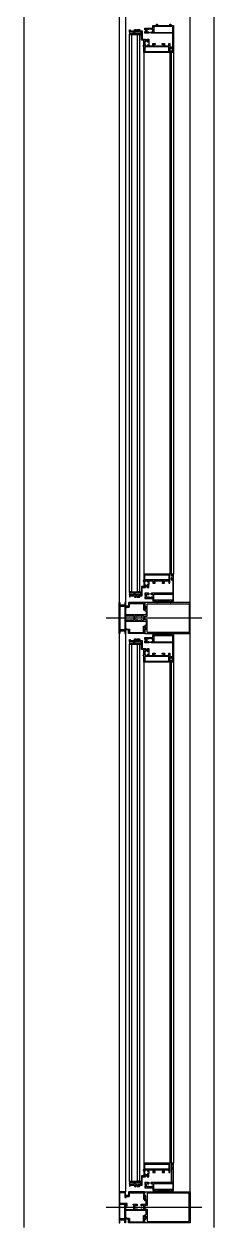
# Model space of a CAD drawing. Header units: millimetres. Extents: x 8456 to 190005487, y 619 to 455456909.
# Drawn here: x 195662.6 to 195724.2, y 154836 to 155224.1 of the extents above; entities that cross this region are included whole.
import ezdxf

# ---------------------------------------------------------------- set-up
doc = ezdxf.new("R2010")
doc.units = ezdxf.units.MM
doc.header["$LTSCALE"] = 400
doc.header["$MEASUREMENT"] = 0
doc.layers.get('0').update_dxf_attribs({"linetype": 'CONTINUOUS'})
doc.layers.add('AA-HAT-타일', color=8, linetype='CONTINUOUS')
doc.layers.add('AA-WID', color=4, linetype='CONTINUOUS')

# ---------------------------------------------------------------- blocks, each defined once
blk = doc.blocks.new('A$C2DB436D3')
at = {"color": 8, "ltscale": 100}
blk.add_line((5833.54, 17257.55, 2515.73), (5833.54, 15849.55, 2515.73), dxfattribs=at)
at = {"layer": 'AA-HAT-타일', "color": 8}
blk.add_line((5921.54, 15849.55, 2515.73), (5921.54, 17257.55, 2515.73), dxfattribs=at)
at = {"layer": 'AA-WID', "color": 8}
for p, q in [((5877.54, 16968.8, 2515.73), (5877.54, 15866.05, 2515.73)), ((5880.62, 16968.8, 2515.73), (5880.62, 15866.05, 2515.73)), ((5910.54, 15866.05, 2515.73), (5910.54, 16968.8, 2515.73)), ((5882.38, 16143.22, 2515.73), (5882.38, 16400.68, 2515.73)), ((5883.48, 16400.68, 2515.73), (5882.38, 16400.68, 2515.73)), ((5883.48, 16143.22, 2515.73), (5883.48, 16400.68, 2515.73)), ((5887.22, 16400.68, 2515.73), (5885.9, 16400.68, 2515.73)), ((5886.12, 16143.22, 2515.73), (5886.12, 16400.68, 2515.73)), ((5887.22, 16143.22, 2515.73), (5887.22, 16400.68, 2515.73)), ((5888.98, 16392.4, 2515.73), (5888.98, 16151.5, 2515.73)), ((5901.08, 16392.4, 2515.73), (5901.08, 16151.5, 2515.73)), ((5901.74, 16392.4, 2515.73), (5901.74, 16151.5, 2515.73)), ((5902.84, 16392.4, 2515.73), (5902.84, 16151.5, 2515.73)), ((5883.48, 16143.22, 2515.73), (5882.38, 16143.22, 2515.73)), ((5887.22, 16143.22, 2515.73), (5885.9, 16143.22, 2515.73)), ((5915.86, 16131.15, 2515.73), (5871.58, 16131.15, 2515.73)), ((5882.38, 15870.97, 2515.73), (5882.38, 16119.08, 2515.73)), ((5883.48, 16119.08, 2515.73), (5882.38, 16119.08, 2515.73)), ((5883.48, 15870.97, 2515.73), (5883.48, 16119.08, 2515.73)), ((5887.22, 16119.08, 2515.73), (5885.9, 16119.08, 2515.73)), ((5886.12, 15870.97, 2515.73), (5886.12, 16119.08, 2515.73)), ((5887.22, 15870.97, 2515.73), (5887.22, 16119.08, 2515.73)), ((5888.98, 16110.8, 2515.73), (5888.98, 15876.28, 2515.73)), ((5901.08, 16110.8, 2515.73), (5901.08, 15879.25, 2515.73)), ((5901.74, 16110.8, 2515.73), (5901.74, 15870.34, 2515.73)), ((5902.84, 16110.8, 2515.73), (5902.84, 15879.25, 2515.73)), ((5889.42, 15874.61, 2515.73), (5888.98, 15874.61, 2515.73)), ((5882.38, 15870.97, 2515.73), (5887.22, 15870.97, 2515.73)), ((5882.6, 15870.97, 2515.73), (5887.88, 15870.43, 2515.73)), ((5887.22, 15870.97, 2515.73), (5885.9, 15870.97, 2515.73)), ((5915.86, 15858.9, 2515.73), (5871.58, 15858.9, 2515.73))]:
    blk.add_line(p, q, dxfattribs=at)
at = {"layer": 'AA-WID', "color": 8, "elevation": 2515.73}
for points in [[(5901.74, 16392.4), (5901.74, 16393.17, -1), (5902.07, 16393.17), (5902.07, 16392.84), (5902.4, 16392.84), (5902.4, 16394.6), (5902.07, 16394.6), (5902.07, 16394.27, -1), (5901.74, 16394.27), (5901.74, 16395.04), (5902.4, 16395.04), (5902.4, 16401.09, 0.414213), (5902.18, 16401.31), (5892.52, 16401.31, -0.414213), (5892.41, 16401.42), (5892.41, 16401.86, -1), (5892.63, 16401.86), (5892.63, 16401.75), (5893.16, 16401.75, 0.414214), (5893.27, 16401.86), (5893.27, 16403.18, 0.414214), (5893.16, 16403.29), (5892.63, 16403.29), (5892.63, 16403.18, -1), (5892.41, 16403.18), (5892.41, 16403.29), (5891.27, 16403.29), (5891.27, 16403.18, -1), (5891.05, 16403.18), (5891.05, 16403.29), (5890.52, 16403.29, 0.414214), (5890.41, 16403.18), (5890.41, 16401.86, 0.414214), (5890.52, 16401.75), (5891.05, 16401.75), (5891.05, 16401.86, -1), (5891.27, 16401.86), (5891.27, 16401.42, -0.414214), (5891.16, 16401.31), (5889.42, 16401.31), (5889.42, 16402.08, -0.414214), (5889.53, 16402.19), (5889.53, 16402.19, -0.414214), (5889.64, 16402.08), (5889.64, 16401.75), (5889.97, 16401.75), (5889.97, 16403.29), (5889.64, 16403.29), (5889.64, 16402.96, -1), (5889.42, 16402.96), (5889.42, 16403.73), (5891.77, 16403.73), (5891.84, 16403.67), (5891.9, 16403.73), (5893.05, 16403.73, 0.414214), (5893.16, 16403.84), (5893.16, 16404.94), (5894.92, 16404.94), (5894.92, 16405.38, -0.414214), (5895.14, 16405.6, -0.414214), (5895.36, 16405.38), (5895.36, 16404.94), (5901.08, 16404.94), (5901.08, 16405.38, -0.414214), (5901.3, 16405.6, -0.414214), (5901.52, 16405.38), (5901.52, 16404.94), (5902.84, 16404.94), (5902.84, 16392.4)], [(5901.74, 16151.5), (5901.74, 16150.73, 1), (5902.07, 16150.73), (5902.07, 16151.06), (5902.4, 16151.06), (5902.4, 16149.3), (5902.07, 16149.3), (5902.07, 16149.63, 1), (5901.74, 16149.63), (5901.74, 16148.86), (5902.4, 16148.86), (5902.4, 16142.81, -0.414213), (5902.18, 16142.59), (5892.52, 16142.59, 0.414213), (5892.41, 16142.48), (5892.41, 16142.04, 1), (5892.63, 16142.04), (5892.63, 16142.15), (5893.16, 16142.15, -0.414214), (5893.27, 16142.04), (5893.27, 16140.72, -0.414214), (5893.16, 16140.61), (5892.63, 16140.61), (5892.63, 16140.72, 1), (5892.41, 16140.72), (5892.41, 16140.61), (5891.27, 16140.61), (5891.27, 16140.72, 1), (5891.05, 16140.72), (5891.05, 16140.61), (5890.52, 16140.61, -0.414214), (5890.41, 16140.72), (5890.41, 16142.04, -0.414214), (5890.52, 16142.15), (5891.05, 16142.15), (5891.05, 16142.04, 1), (5891.27, 16142.04), (5891.27, 16142.48, 0.414214), (5891.16, 16142.59), (5889.42, 16142.59), (5889.42, 16141.82, 0.414214), (5889.53, 16141.71), (5889.53, 16141.71, 0.414214), (5889.64, 16141.82), (5889.64, 16142.15), (5889.97, 16142.15), (5889.97, 16140.61), (5889.64, 16140.61), (5889.64, 16140.94, 1), (5889.42, 16140.94), (5889.42, 16140.17), (5891.77, 16140.17), (5891.84, 16140.24), (5891.9, 16140.17), (5893.05, 16140.17, -0.414214), (5893.16, 16140.06), (5893.16, 16138.96), (5894.92, 16138.96), (5894.92, 16138.52, 0.414214), (5895.14, 16138.3, 0.414214), (5895.36, 16138.52), (5895.36, 16138.96), (5901.08, 16138.96), (5901.08, 16138.52, 0.414214), (5901.3, 16138.3, 0.414214), (5901.52, 16138.52), (5901.52, 16138.96), (5902.84, 16138.96), (5902.84, 16151.5)], [(5889.89, 16135.26, 0.414214), (5890, 16135.37), (5890, 16136.4, 0.414214), (5889.89, 16136.51), (5889.78, 16136.51, 0.414214), (5889.67, 16136.4), (5889.67, 16136.21, -0.696601), (5889.35, 16136.21), (5889.35, 16138.3), (5882.16, 16138.3, 0.414214), (5881.94, 16138.08), (5881.94, 16136.65), (5880.73, 16136.65), (5880.73, 16136.21), (5882.16, 16136.21, 0.414214), (5882.38, 16136.43), (5882.38, 16137.86), (5888.85, 16137.86), (5888.85, 16134.89), (5889.35, 16134.89), (5889.35, 16135.55, -0.696601), (5889.67, 16135.55), (5889.67, 16135.37, 0.414214), (5889.78, 16135.26)], [(5889.89, 16127.05, -0.414214), (5890, 16126.94), (5890, 16125.91, -0.414214), (5889.89, 16125.8), (5889.78, 16125.8, -0.414214), (5889.67, 16125.91), (5889.67, 16126.09, 0.696601), (5889.35, 16126.09), (5889.35, 16124), (5882.16, 16124, -0.414214), (5881.94, 16124.22), (5881.94, 16125.65), (5880.73, 16125.65), (5880.73, 16126.09), (5882.16, 16126.09, -0.414214), (5882.38, 16125.87), (5882.38, 16124.44), (5888.85, 16124.44), (5888.85, 16127.41), (5889.35, 16127.41), (5889.35, 16126.75, 0.696601), (5889.67, 16126.75), (5889.67, 16126.94, -0.414214), (5889.78, 16127.05)], [(5901.74, 16110.8), (5901.74, 16111.57, -1), (5902.07, 16111.57), (5902.07, 16111.24), (5902.4, 16111.24), (5902.4, 16113), (5902.07, 16113), (5902.07, 16112.67, -1), (5901.74, 16112.67), (5901.74, 16113.44), (5902.4, 16113.44), (5902.4, 16119.49, 0.414213), (5902.18, 16119.71), (5892.52, 16119.71, -0.414213), (5892.41, 16119.82), (5892.41, 16120.26, -1), (5892.63, 16120.26), (5892.63, 16120.15), (5893.16, 16120.15, 0.414214), (5893.27, 16120.26), (5893.27, 16121.58, 0.414214), (5893.16, 16121.69), (5892.63, 16121.69), (5892.63, 16121.58, -1), (5892.41, 16121.58), (5892.41, 16121.69), (5891.27, 16121.69), (5891.27, 16121.58, -1), (5891.05, 16121.58), (5891.05, 16121.69), (5890.52, 16121.69, 0.414214), (5890.41, 16121.58), (5890.41, 16120.26, 0.414214), (5890.52, 16120.15), (5891.05, 16120.15), (5891.05, 16120.26, -1), (5891.27, 16120.26), (5891.27, 16119.82, -0.414214), (5891.16, 16119.71), (5889.42, 16119.71), (5889.42, 16120.48, -0.414214), (5889.53, 16120.59), (5889.53, 16120.59, -0.414214), (5889.64, 16120.48), (5889.64, 16120.15), (5889.97, 16120.15), (5889.97, 16121.69), (5889.64, 16121.69), (5889.64, 16121.36, -1), (5889.42, 16121.36), (5889.42, 16122.13), (5891.77, 16122.13), (5891.84, 16122.07), (5891.9, 16122.13), (5893.05, 16122.13, 0.414214), (5893.16, 16122.24), (5893.16, 16123.34), (5894.92, 16123.34), (5894.92, 16123.78, -0.414214), (5895.14, 16124, -0.414214), (5895.36, 16123.78), (5895.36, 16123.34), (5901.08, 16123.34), (5901.08, 16123.78, -0.414214), (5901.3, 16124, -0.414214), (5901.52, 16123.78), (5901.52, 16123.34), (5902.84, 16123.34), (5902.84, 16110.8)], [(5901.74, 15879.25), (5901.74, 15878.48, 1), (5902.07, 15878.48), (5902.07, 15878.81), (5902.4, 15878.81), (5902.4, 15877.05), (5902.07, 15877.05), (5902.07, 15877.38, 1), (5901.74, 15877.38), (5901.74, 15876.61), (5902.4, 15876.61), (5902.4, 15870.56, -0.414213), (5902.18, 15870.34), (5892.52, 15870.34, 0.414213), (5892.41, 15870.23), (5892.41, 15869.79, 1), (5892.63, 15869.79), (5892.63, 15869.9), (5893.16, 15869.9, -0.414214), (5893.27, 15869.79), (5893.27, 15868.47, -0.414214), (5893.16, 15868.36), (5892.63, 15868.36), (5892.63, 15868.47, 1), (5892.41, 15868.47), (5892.41, 15868.36), (5891.27, 15868.36), (5891.27, 15868.47, 1), (5891.05, 15868.47), (5891.05, 15868.36), (5890.52, 15868.36, -0.414214), (5890.41, 15868.47), (5890.41, 15869.79, -0.414214), (5890.52, 15869.9), (5891.05, 15869.9), (5891.05, 15869.79, 1), (5891.27, 15869.79), (5891.27, 15870.23, 0.414214), (5891.16, 15870.34), (5889.42, 15870.34), (5889.42, 15869.57, 0.414214), (5889.53, 15869.46), (5889.53, 15869.46, 0.414214), (5889.64, 15869.57), (5889.64, 15869.9), (5889.97, 15869.9), (5889.97, 15868.36), (5889.64, 15868.36), (5889.64, 15868.69, 1), (5889.42, 15868.69), (5889.42, 15867.92), (5891.77, 15867.92), (5891.84, 15867.99), (5891.91, 15867.92), (5893.05, 15867.92, -0.414214), (5893.16, 15867.81), (5893.16, 15866.71), (5894.92, 15866.71), (5894.92, 15866.27, 0.414214), (5895.14, 15866.05, 0.414214), (5895.36, 15866.27), (5895.36, 15866.71), (5901.08, 15866.71), (5901.08, 15866.27, 0.414214), (5901.3, 15866.05, 0.414214), (5901.52, 15866.27), (5901.52, 15866.71), (5902.84, 15866.71), (5902.84, 15879.25)], [(5877.98, 15853.29), (5879.95, 15853.29, 1), (5879.95, 15853.62), (5877.98, 15853.62, -0.414214), (5877.87, 15853.73), (5877.87, 15860.18, -0.414214), (5878.09, 15860.4), (5881.02, 15860.4), (5881.02, 15859.95), (5880.69, 15859.84), (5880.69, 15859.51), (5881.13, 15859.51, 0.414214), (5881.35, 15859.73), (5881.35, 15860.51, 0.414214), (5881.13, 15860.73), (5878.09, 15860.73, -0.414214), (5877.87, 15860.95), (5877.87, 15865.61, -0.414214), (5877.98, 15865.72), (5880.18, 15865.72, -0.414214), (5880.29, 15865.61), (5880.29, 15863.52), (5880.78, 15863.52, 1), (5880.78, 15863.85), (5880.62, 15863.85), (5880.62, 15866.05), (5877.54, 15866.05), (5877.54, 15851.75), (5877.87, 15851.75), (5877.87, 15853.18, -0.414214)], [(5889.42, 15851.75), (5889.42, 15853.72, -1), (5889.66, 15853.72), (5889.66, 15853.51), (5890.01, 15853.51), (5890.01, 15854.83), (5889.66, 15854.83), (5889.66, 15854.62, -1), (5889.42, 15854.62), (5889.42, 15855.38, -0.414214), (5889.53, 15855.49), (5889.97, 15855.49, 0.414214), (5890.08, 15855.6), (5890.08, 15857.36, 0.414214), (5889.97, 15857.47), (5886.96, 15857.47), (5886.89, 15857.54), (5886.82, 15857.47), (5880.84, 15857.47, 0.414214), (5880.62, 15857.25), (5880.62, 15854.28), (5880.78, 15854.28, -1), (5880.78, 15853.95), (5880.62, 15853.95), (5880.62, 15851.75), (5880.18, 15851.75), (5880.18, 15852.83, 0.414214), (5880.07, 15852.94), (5878.25, 15852.94, -1), (5878.25, 15853.27), (5880.07, 15853.27, 0.414214), (5880.18, 15853.38), (5880.18, 15860.11, -0.414214), (5880.4, 15860.33), (5880.95, 15860.33), (5880.95, 15860), (5880.69, 15859.92, 0.322823), (5880.62, 15859.81), (5880.62, 15858.02, 0.414214), (5880.73, 15857.91), (5884.25, 15857.91, 0.414214), (5884.36, 15858.02), (5884.36, 15859.82, 0.284079), (5884.3, 15859.92), (5884.14, 15860), (5884.14, 15860.33), (5885.9, 15860.33, -0.414214), (5886.01, 15860.22), (5886.01, 15859.73, -1), (5885.68, 15859.73), (5885.68, 15859.78, 0.414214), (5885.57, 15859.89), (5884.98, 15859.89, 0.414214), (5884.8, 15859.72), (5884.8, 15858.09, 0.414214), (5884.98, 15857.91), (5885.57, 15857.91, 0.414214), (5885.68, 15858.02), (5885.68, 15858.08, -1), (5886.01, 15858.08), (5886.01, 15858.02, 0.414214), (5886.12, 15857.91), (5887.66, 15857.91, 0.414214), (5887.77, 15858.02), (5887.77, 15858.08, -1), (5888.1, 15858.08), (5888.1, 15858.02, 0.414214), (5888.21, 15857.91), (5888.8, 15857.91, 0.414214), (5888.98, 15858.09), (5888.98, 15859.72, 0.414214), (5888.8, 15859.89), (5888.21, 15859.89, 0.414214), (5888.1, 15859.78), (5888.1, 15859.73, -1), (5887.77, 15859.73), (5887.77, 15860.22, -0.414214), (5887.88, 15860.33), (5889.97, 15860.33, 0.414214), (5890.08, 15860.44), (5890.08, 15862.42, 0.414214), (5889.97, 15862.53), (5889.86, 15862.53, 0.414214), (5889.75, 15862.42), (5889.75, 15862.1, -1), (5889.42, 15862.1), (5889.42, 15863.18, -1), (5889.66, 15863.18), (5889.66, 15862.97), (5890.01, 15862.97), (5890.01, 15864.29), (5889.66, 15864.29), (5889.66, 15864.08, -1), (5889.42, 15864.08), (5889.42, 15866.05), (5910.54, 15866.05), (5910.54, 15851.75)], [(5889.89, 15863.01, 0.414214), (5890, 15863.12), (5890, 15864.15, 0.414214), (5889.89, 15864.26), (5889.78, 15864.26, 0.414214), (5889.67, 15864.15), (5889.67, 15863.96, -0.696601), (5889.35, 15863.96), (5889.35, 15866.05), (5882.16, 15866.05, 0.414214), (5881.94, 15865.83), (5881.94, 15864.4), (5880.73, 15864.4), (5880.73, 15863.96), (5882.16, 15863.96, 0.414214), (5882.38, 15864.18), (5882.38, 15865.61), (5888.85, 15865.61), (5888.85, 15862.64), (5889.35, 15862.64), (5889.35, 15863.3, -0.696601), (5889.67, 15863.3), (5889.67, 15863.12, 0.414214), (5889.78, 15863.01)], [(5889.64, 15858.02), (5890.52, 15858.02, -0.414214), (5890.63, 15857.91), (5890.63, 15852.41, 0.414214), (5890.74, 15852.3), (5909.88, 15852.3, 0.414214), (5909.99, 15852.41), (5909.99, 15865.39, 0.414214), (5909.88, 15865.5), (5890.74, 15865.5, 0.414214), (5890.63, 15865.39), (5890.63, 15859.89, -0.414214), (5890.52, 15859.78), (5889.64, 15859.78, 0.414214), (5889.53, 15859.67), (5889.53, 15858.13, 0.414214)], [(5889.89, 15854.8, -0.414214), (5890, 15854.69), (5890, 15853.66, -0.414214), (5889.89, 15853.55), (5889.78, 15853.55, -0.414214), (5889.67, 15853.66), (5889.67, 15853.84, 0.696601), (5889.35, 15853.84), (5889.35, 15851.75), (5882.16, 15851.75, -0.414214), (5881.94, 15851.97), (5881.94, 15853.4), (5880.73, 15853.4), (5880.73, 15853.84), (5882.16, 15853.84, -0.414214), (5882.38, 15853.62), (5882.38, 15852.19), (5888.85, 15852.19), (5888.85, 15855.16), (5889.35, 15855.16), (5889.35, 15854.5, 0.696601), (5889.67, 15854.5), (5889.67, 15854.69, -0.414214), (5889.78, 15854.8)]]:
    blk.add_lwpolyline(points, format="xyb", close=True, dxfattribs=at)
for points in [[(5888.98, 16395.37), (5888.87, 16395.37, -1), (5888.87, 16395.7), (5888.98, 16395.7), (5888.98, 16396.52), (5889.04, 16396.58), (5888.98, 16396.65), (5888.98, 16398.18), (5887.88, 16398.18), (5887.88, 16401.22), (5887.44, 16401.22), (5887.44, 16401.51), (5887.88, 16401.51), (5887.88, 16401.99), (5884.64, 16401.99), (5884.64, 16401.51), (5885.08, 16401.51), (5885.08, 16401.22), (5884.36, 16401.22), (5884.36, 16401.99), (5882.38, 16401.99), (5882.38, 16402.85, -0.414214), (5882.44, 16402.92), (5882.64, 16402.92, -0.414214), (5882.71, 16402.85), (5882.71, 16402.43), (5884.75, 16402.43), (5884.75, 16403.14), (5885.41, 16403.14, -0.414214), (5885.52, 16403.03), (5885.52, 16402.87, -0.414214), (5885.41, 16402.76), (5885.19, 16402.76), (5885.19, 16402.43), (5885.52, 16402.43), (5886.01, 16402.43), (5886.01, 16403.14), (5887, 16403.14, -0.414214), (5887.11, 16403.03), (5887.11, 16402.87, -0.414214), (5887, 16402.76), (5886.45, 16402.76), (5886.45, 16402.43), (5888.32, 16402.43), (5888.32, 16398.62), (5889.75, 16398.62, -0.414214), (5889.86, 16398.51, -0.414214), (5889.75, 16398.4), (5889.56, 16398.4, 0.414214), (5889.42, 16398.26, 0.414214), (5889.56, 16398.12), (5890.91, 16398.12, 0.414214), (5891.05, 16398.26, 0.414214), (5890.91, 16398.4), (5890.72, 16398.4, -0.414214), (5890.61, 16398.51, -0.414214), (5890.72, 16398.62), (5891.4, 16398.62), (5891.4, 16397.26, -0.414214), (5891.29, 16397.15), (5890.85, 16397.15, -1), (5890.85, 16397.37, 0.414214), (5890.96, 16397.48), (5890.96, 16397.55, 0.414214), (5890.83, 16397.68), (5889.55, 16397.68, 0.414214), (5889.42, 16397.55), (5889.42, 16397.48, 0.414214), (5889.53, 16397.37, -1), (5889.53, 16397.15, 0.414214), (5889.42, 16397.04), (5889.42, 16396.12, 0.414214), (5889.53, 16396.01, -1), (5889.53, 16395.79, 0.414214), (5889.42, 16395.68), (5889.42, 16395.61, 0.414214), (5889.55, 16395.48), (5890.83, 16395.48, 0.414214), (5890.96, 16395.61), (5890.96, 16395.68, 0.414214), (5890.85, 16395.79, -1), (5890.85, 16396.01), (5891.29, 16396.01, -0.414214), (5891.4, 16395.9), (5891.4, 16395.48), (5893.27, 16395.48), (5893.27, 16396.58), (5894.26, 16396.58), (5894.26, 16396.14), (5893.71, 16396.14), (5893.71, 16395.48), (5898.11, 16395.48), (5898.11, 16396.14), (5897.56, 16396.14), (5897.56, 16396.58), (5898.55, 16396.58), (5898.55, 16395.48), (5900.64, 16395.48), (5900.64, 16396.58), (5901.08, 16396.58), (5901.08, 16392.4), (5888.98, 16392.4), (5888.98, 16395.37)], [(5888.98, 16148.53), (5888.87, 16148.53, 1), (5888.87, 16148.2), (5888.98, 16148.2), (5888.98, 16147.39), (5889.04, 16147.32), (5888.98, 16147.26), (5888.98, 16145.73), (5887.88, 16145.73), (5887.88, 16142.68), (5887.44, 16142.68), (5887.44, 16142.39), (5887.88, 16142.39), (5887.88, 16141.91), (5884.64, 16141.91), (5884.64, 16142.39), (5885.08, 16142.39), (5885.08, 16142.68), (5884.36, 16142.68), (5884.36, 16141.91), (5882.38, 16141.91), (5882.38, 16141.05, 0.414214), (5882.44, 16140.99), (5882.64, 16140.99, 0.414214), (5882.71, 16141.05), (5882.71, 16141.47), (5884.75, 16141.47), (5884.75, 16140.77), (5885.41, 16140.77, 0.414214), (5885.52, 16140.88), (5885.52, 16141.03, 0.414214), (5885.41, 16141.14), (5885.19, 16141.14), (5885.19, 16141.47), (5885.52, 16141.47), (5886.01, 16141.47), (5886.01, 16140.77), (5887, 16140.77, 0.414214), (5887.11, 16140.88), (5887.11, 16141.03, 0.414214), (5887, 16141.14), (5886.45, 16141.14), (5886.45, 16141.47), (5888.32, 16141.47), (5888.32, 16145.29), (5889.75, 16145.29, 0.414214), (5889.86, 16145.4, 0.414214), (5889.75, 16145.51), (5889.56, 16145.51, -0.414214), (5889.42, 16145.65, -0.414214), (5889.56, 16145.78), (5890.91, 16145.78, -0.414214), (5891.05, 16145.65, -0.414214), (5890.91, 16145.51), (5890.72, 16145.51, 0.414214), (5890.61, 16145.4, 0.414214), (5890.72, 16145.29), (5891.4, 16145.29), (5891.4, 16146.64, 0.414214), (5891.29, 16146.75), (5890.85, 16146.75, 1), (5890.85, 16146.53, -0.414214), (5890.96, 16146.42), (5890.96, 16146.35, -0.414214), (5890.83, 16146.22), (5889.55, 16146.22, -0.414214), (5889.42, 16146.35), (5889.42, 16146.42, -0.414214), (5889.53, 16146.53, 1), (5889.53, 16146.75, -0.414214), (5889.42, 16146.86), (5889.42, 16147.78, -0.414214), (5889.53, 16147.89, 1), (5889.53, 16148.11, -0.414214), (5889.42, 16148.22), (5889.42, 16148.29, -0.414214), (5889.55, 16148.42), (5890.83, 16148.42, -0.414214), (5890.96, 16148.29), (5890.96, 16148.22, -0.414214), (5890.85, 16148.11, 1), (5890.85, 16147.89), (5891.29, 16147.89, 0.414214), (5891.4, 16148), (5891.4, 16148.42), (5893.27, 16148.42), (5893.27, 16147.32), (5894.26, 16147.32), (5894.26, 16147.76), (5893.71, 16147.76), (5893.71, 16148.42), (5898.11, 16148.42), (5898.11, 16147.76), (5897.56, 16147.76), (5897.56, 16147.32), (5898.55, 16147.32), (5898.55, 16148.42), (5900.64, 16148.42), (5900.64, 16147.32), (5901.08, 16147.32), (5901.08, 16151.5), (5888.98, 16151.5), (5888.98, 16148.53)], [(5877.54, 16131.15), (5877.54, 16138.3), (5877.87, 16138.3), (5877.87, 16136.87, 0.414214), (5877.98, 16136.76), (5879.95, 16136.76, -1), (5879.95, 16136.43), (5877.98, 16136.43, 0.414214), (5877.87, 16136.32), (5877.87, 16125.87), (5879.95, 16125.87, -1), (5879.95, 16125.54), (5877.98, 16125.54, 0.414214), (5877.87, 16125.43), (5877.87, 16124), (5877.54, 16124), (5877.54, 16131.15)], [(5910.54, 16124), (5910.54, 16138.3), (5889.42, 16138.3), (5889.42, 16136.33, 1), (5889.66, 16136.33), (5889.66, 16136.54), (5890.01, 16136.54), (5890.01, 16135.22), (5889.66, 16135.22), (5889.66, 16135.43, 1), (5889.42, 16135.43), (5889.42, 16134.67, 0.414214), (5889.53, 16134.56), (5889.97, 16134.56, -0.414214), (5890.08, 16134.45), (5890.08, 16132.69, -0.414214), (5889.97, 16132.58), (5886.96, 16132.58), (5886.89, 16132.52), (5886.82, 16132.58), (5880.84, 16132.58, -0.414214), (5880.62, 16132.8), (5880.62, 16135.77), (5880.78, 16135.77, 1), (5880.78, 16136.1), (5880.62, 16136.1), (5880.62, 16138.3), (5880.18, 16138.3), (5880.18, 16137.22, -0.414214), (5880.07, 16137.11), (5878.25, 16137.11, 1), (5878.25, 16136.78), (5880.07, 16136.78, -0.414214), (5880.18, 16136.67), (5880.18, 16131.15), (5880.18, 16125.63, -0.414214), (5880.07, 16125.52), (5878.25, 16125.52, 1), (5878.25, 16125.19), (5880.07, 16125.19, -0.414214), (5880.18, 16125.08), (5880.18, 16124), (5880.62, 16124), (5880.62, 16126.2), (5880.78, 16126.2, 1), (5880.78, 16126.53), (5880.62, 16126.53), (5880.62, 16129.5, -0.414214), (5880.84, 16129.72), (5886.82, 16129.72), (5886.89, 16129.79), (5886.96, 16129.72), (5889.97, 16129.72, -0.414214), (5890.08, 16129.61), (5890.08, 16127.85, -0.414214), (5889.97, 16127.74), (5889.53, 16127.74, 0.414214), (5889.42, 16127.63), (5889.42, 16126.87, 1), (5889.66, 16126.87), (5889.66, 16127.08), (5890.01, 16127.08), (5890.01, 16125.76), (5889.66, 16125.76), (5889.66, 16125.97, 1), (5889.42, 16125.97), (5889.42, 16124), (5910.54, 16124)], [(5889.53, 16131.15), (5889.53, 16131.92, -0.414214), (5889.64, 16132.03), (5890.52, 16132.03, 0.414214), (5890.63, 16132.14), (5890.63, 16137.64, -0.414214), (5890.74, 16137.75), (5909.99, 16137.75), (5909.99, 16124.55), (5890.74, 16124.55, -0.414214), (5890.63, 16124.66), (5890.63, 16130.16, 0.414214), (5890.52, 16130.27), (5889.64, 16130.27, -0.414214), (5889.53, 16130.38), (5889.53, 16131.15)], [(5884.8, 16131.15), (5884.8, 16131.97, -0.414214), (5884.98, 16132.14), (5885.57, 16132.14, -0.414214), (5885.68, 16132.03), (5885.68, 16131.98, 1), (5886.01, 16131.98), (5886.01, 16132.03, -0.414214), (5886.12, 16132.14), (5887.66, 16132.14, -0.414214), (5887.77, 16132.03), (5887.77, 16131.98, 1), (5888.1, 16131.98), (5888.1, 16132.03, -0.414214), (5888.21, 16132.14), (5888.8, 16132.14, -0.414214), (5888.98, 16131.97), (5888.98, 16131.15)], [(5884.8, 16131.15), (5884.8, 16130.34, 0.414214), (5884.98, 16130.16), (5885.57, 16130.16, 0.414214), (5885.68, 16130.27), (5885.68, 16130.33, -1), (5886.01, 16130.33), (5886.01, 16130.27, 0.414214), (5886.12, 16130.16), (5887.66, 16130.16, 0.414214), (5887.77, 16130.27), (5887.77, 16130.33, -1), (5888.1, 16130.33), (5888.1, 16130.27, 0.414214), (5888.21, 16130.16), (5888.8, 16130.16, 0.414214), (5888.98, 16130.34), (5888.98, 16131.15)], [(5888.98, 16113.77), (5888.87, 16113.77, -1), (5888.87, 16114.1), (5888.98, 16114.1), (5888.98, 16114.92), (5889.04, 16114.98), (5888.98, 16115.05), (5888.98, 16116.58), (5887.88, 16116.58), (5887.88, 16119.62), (5887.44, 16119.62), (5887.44, 16119.91), (5887.88, 16119.91), (5887.88, 16120.39), (5884.64, 16120.39), (5884.64, 16119.91), (5885.08, 16119.91), (5885.08, 16119.62), (5884.36, 16119.62), (5884.36, 16120.39), (5882.38, 16120.39), (5882.38, 16121.25, -0.414214), (5882.44, 16121.32), (5882.64, 16121.32, -0.414214), (5882.71, 16121.25), (5882.71, 16120.83), (5884.75, 16120.83), (5884.75, 16121.54), (5885.41, 16121.54, -0.414214), (5885.52, 16121.43), (5885.52, 16121.27, -0.414214), (5885.41, 16121.16), (5885.19, 16121.16), (5885.19, 16120.83), (5885.52, 16120.83), (5886.01, 16120.83), (5886.01, 16121.54), (5887, 16121.54, -0.414214), (5887.11, 16121.43), (5887.11, 16121.27, -0.414214), (5887, 16121.16), (5886.45, 16121.16), (5886.45, 16120.83), (5888.32, 16120.83), (5888.32, 16117.02), (5889.75, 16117.02, -0.414214), (5889.86, 16116.91, -0.414214), (5889.75, 16116.8), (5889.56, 16116.8, 0.414214), (5889.42, 16116.66, 0.414214), (5889.56, 16116.52), (5890.91, 16116.52, 0.414214), (5891.05, 16116.66, 0.414214), (5890.91, 16116.8), (5890.72, 16116.8, -0.414214), (5890.61, 16116.91, -0.414214), (5890.72, 16117.02), (5891.4, 16117.02), (5891.4, 16115.66, -0.414214), (5891.29, 16115.55), (5890.85, 16115.55, -1), (5890.85, 16115.77, 0.414214), (5890.96, 16115.88), (5890.96, 16115.95, 0.414214), (5890.83, 16116.08), (5889.55, 16116.08, 0.414214), (5889.42, 16115.95), (5889.42, 16115.88, 0.414214), (5889.53, 16115.77, -1), (5889.53, 16115.55, 0.414214), (5889.42, 16115.44), (5889.42, 16114.52, 0.414214), (5889.53, 16114.41, -1), (5889.53, 16114.19, 0.414214), (5889.42, 16114.08), (5889.42, 16114.01, 0.414214), (5889.55, 16113.88), (5890.83, 16113.88, 0.414214), (5890.96, 16114.01), (5890.96, 16114.08, 0.414214), (5890.85, 16114.19, -1), (5890.85, 16114.41), (5891.29, 16114.41, -0.414214), (5891.4, 16114.3), (5891.4, 16113.88), (5893.27, 16113.88), (5893.27, 16114.98), (5894.26, 16114.98), (5894.26, 16114.54), (5893.71, 16114.54), (5893.71, 16113.88), (5898.11, 16113.88), (5898.11, 16114.54), (5897.56, 16114.54), (5897.56, 16114.98), (5898.55, 16114.98), (5898.55, 16113.88), (5900.64, 16113.88), (5900.64, 16114.98), (5901.08, 16114.98), (5901.08, 16110.8), (5888.98, 16110.8), (5888.98, 16113.77)], [(5888.98, 15876.28), (5888.87, 15876.28, 1), (5888.87, 15875.95), (5888.98, 15875.95), (5888.98, 15875.14), (5889.05, 15875.07), (5888.98, 15875.01), (5888.98, 15873.48), (5887.88, 15873.48), (5887.88, 15870.43), (5887.44, 15870.43), (5887.44, 15870.14), (5887.88, 15870.14), (5887.88, 15869.66), (5884.65, 15869.66), (5884.65, 15870.14), (5885.09, 15870.14), (5885.09, 15870.43), (5884.36, 15870.43), (5884.36, 15869.66), (5882.38, 15869.66), (5882.38, 15868.8, 0.414214), (5882.44, 15868.74), (5882.64, 15868.74, 0.414214), (5882.71, 15868.8), (5882.71, 15869.22), (5884.76, 15869.22), (5884.76, 15868.52), (5885.42, 15868.52, 0.414214), (5885.53, 15868.63), (5885.53, 15868.78, 0.414214), (5885.42, 15868.89), (5885.2, 15868.89), (5885.2, 15869.22), (5885.52, 15869.22), (5886.01, 15869.22), (5886.01, 15868.52), (5887, 15868.52, 0.414214), (5887.11, 15868.63), (5887.11, 15868.78, 0.414214), (5887, 15868.89), (5886.45, 15868.89), (5886.45, 15869.22), (5888.32, 15869.22), (5888.32, 15873.04), (5889.75, 15873.04, 0.414214), (5889.86, 15873.15, 0.414214), (5889.75, 15873.26), (5889.56, 15873.26, -0.414214), (5889.42, 15873.4, -0.414214), (5889.56, 15873.53), (5890.91, 15873.53, -0.414214), (5891.05, 15873.4, -0.414214), (5890.91, 15873.26), (5890.72, 15873.26, 0.414214), (5890.61, 15873.15, 0.414214), (5890.72, 15873.04), (5891.4, 15873.04), (5891.4, 15874.39, 0.414214), (5891.29, 15874.5), (5890.85, 15874.5, 1), (5890.85, 15874.28, -0.414214), (5890.96, 15874.17), (5890.96, 15874.1, -0.414214), (5890.83, 15873.97), (5889.55, 15873.97, -0.414214), (5889.42, 15874.1), (5889.42, 15874.17, -0.414214), (5889.53, 15874.28, 1), (5889.53, 15874.5, -0.414214), (5889.42, 15874.61), (5889.42, 15875.53, -0.414214), (5889.53, 15875.64, 1), (5889.53, 15875.86, -0.414214), (5889.42, 15875.97), (5889.42, 15876.04, -0.414214), (5889.55, 15876.17), (5890.83, 15876.17, -0.414214), (5890.96, 15876.04), (5890.96, 15875.97, -0.414214), (5890.85, 15875.86, 1), (5890.85, 15875.64), (5891.29, 15875.64, 0.414214), (5891.4, 15875.75), (5891.4, 15876.17), (5893.27, 15876.17), (5893.27, 15875.07), (5894.26, 15875.07), (5894.26, 15875.51), (5893.71, 15875.51), (5893.71, 15876.17), (5898.11, 15876.17), (5898.11, 15875.51), (5897.56, 15875.51), (5897.56, 15875.07), (5898.55, 15875.07), (5898.55, 15876.17), (5900.64, 15876.17), (5900.64, 15875.07), (5901.08, 15875.07), (5901.08, 15879.25), (5888.98, 15879.25), (5888.98, 15876.28)]]:
    blk.add_lwpolyline(points, format="xyb", dxfattribs=at)
for points in [[(5882.6, 16400.68), (5887.88, 16400.68), (5887.88, 16401.22), (5882.6, 16401.22)], [(5893.71, 16404.5), (5893.71, 16401.75), (5902.4, 16401.75), (5902.4, 16404.5)], [(5900.64, 16392.84), (5900.64, 16395.04), (5889.42, 16395.04), (5889.42, 16392.84)], [(5900.64, 16151.06), (5900.64, 16148.86), (5889.42, 16148.86), (5889.42, 16151.06)], [(5882.6, 16143.22), (5887.88, 16143.22), (5887.88, 16142.68), (5882.6, 16142.68)], [(5893.71, 16139.4), (5893.71, 16142.15), (5902.4, 16142.15), (5902.4, 16139.4)], [(5893.71, 16122.9), (5893.71, 16120.15), (5902.4, 16120.15), (5902.4, 16122.9)], [(5882.6, 16119.08), (5887.88, 16119.08), (5887.88, 16119.62), (5882.6, 16119.62)], [(5900.64, 16111.24), (5900.64, 16113.44), (5889.42, 16113.44), (5889.42, 16111.24)], [(5900.64, 15878.81), (5900.64, 15876.61), (5889.42, 15876.61), (5889.42, 15878.81)], [(5882.6, 15870.97), (5887.88, 15870.97), (5887.88, 15870.43), (5882.6, 15870.43)], [(5893.71, 15867.15), (5893.71, 15869.9), (5902.4, 15869.9), (5902.4, 15867.15)]]:
    blk.add_lwpolyline(points, close=True, dxfattribs=at)
blk.add_lwpolyline([(5880.62, 16130.16), (5880.62, 16132.14), (5884.36, 16132.14), (5884.36, 16131.15), (5884.36, 16130.16), (5880.62, 16130.16)], dxfattribs=at)
at = {"layer": 'AA-WID', "color": 8}
for centre, radius, start, end in [((5880.64, 16401.34, 2515.73), 1.85, 339.237, 20.763), ((5891.84, 16400.14, 2515.73), 1.35, 63.4061, 116.5939), ((5893.45, 16396.58, 2515.73), 2.17, 163.8262, 196.1738), ((5893.45, 16147.32, 2515.73), 2.17, 163.8262, 196.1738), ((5880.64, 16142.57, 2515.73), 1.85, 339.237, 20.763), ((5891.84, 16143.77, 2515.73), 1.35, 243.4061, 296.5939), ((5880.64, 16119.74, 2515.73), 1.85, 339.237, 20.763), ((5891.84, 16118.54, 2515.73), 1.35, 63.4061, 116.5939), ((5893.45, 16114.98, 2515.73), 2.17, 163.8262, 196.1738), ((5893.45, 15875.07, 2515.73), 2.17, 163.8262, 196.1738), ((5880.64, 15870.32, 2515.73), 1.85, 339.237, 20.763), ((5891.84, 15871.52, 2515.73), 1.35, 243.4061, 296.5939)]:
    blk.add_arc(centre, radius, start, end, dxfattribs=at)

msp = doc.modelspace()

# ---------------------------------------------------------------- block references
at = {"xscale": 0.7, "yscale": 0.7, "zscale": 0.7}
msp.add_blockref('A$C2DB436D3', (191579.09, 143740.16, -160.09), dxfattribs=at)

doc.saveas('drawing.dxf')
